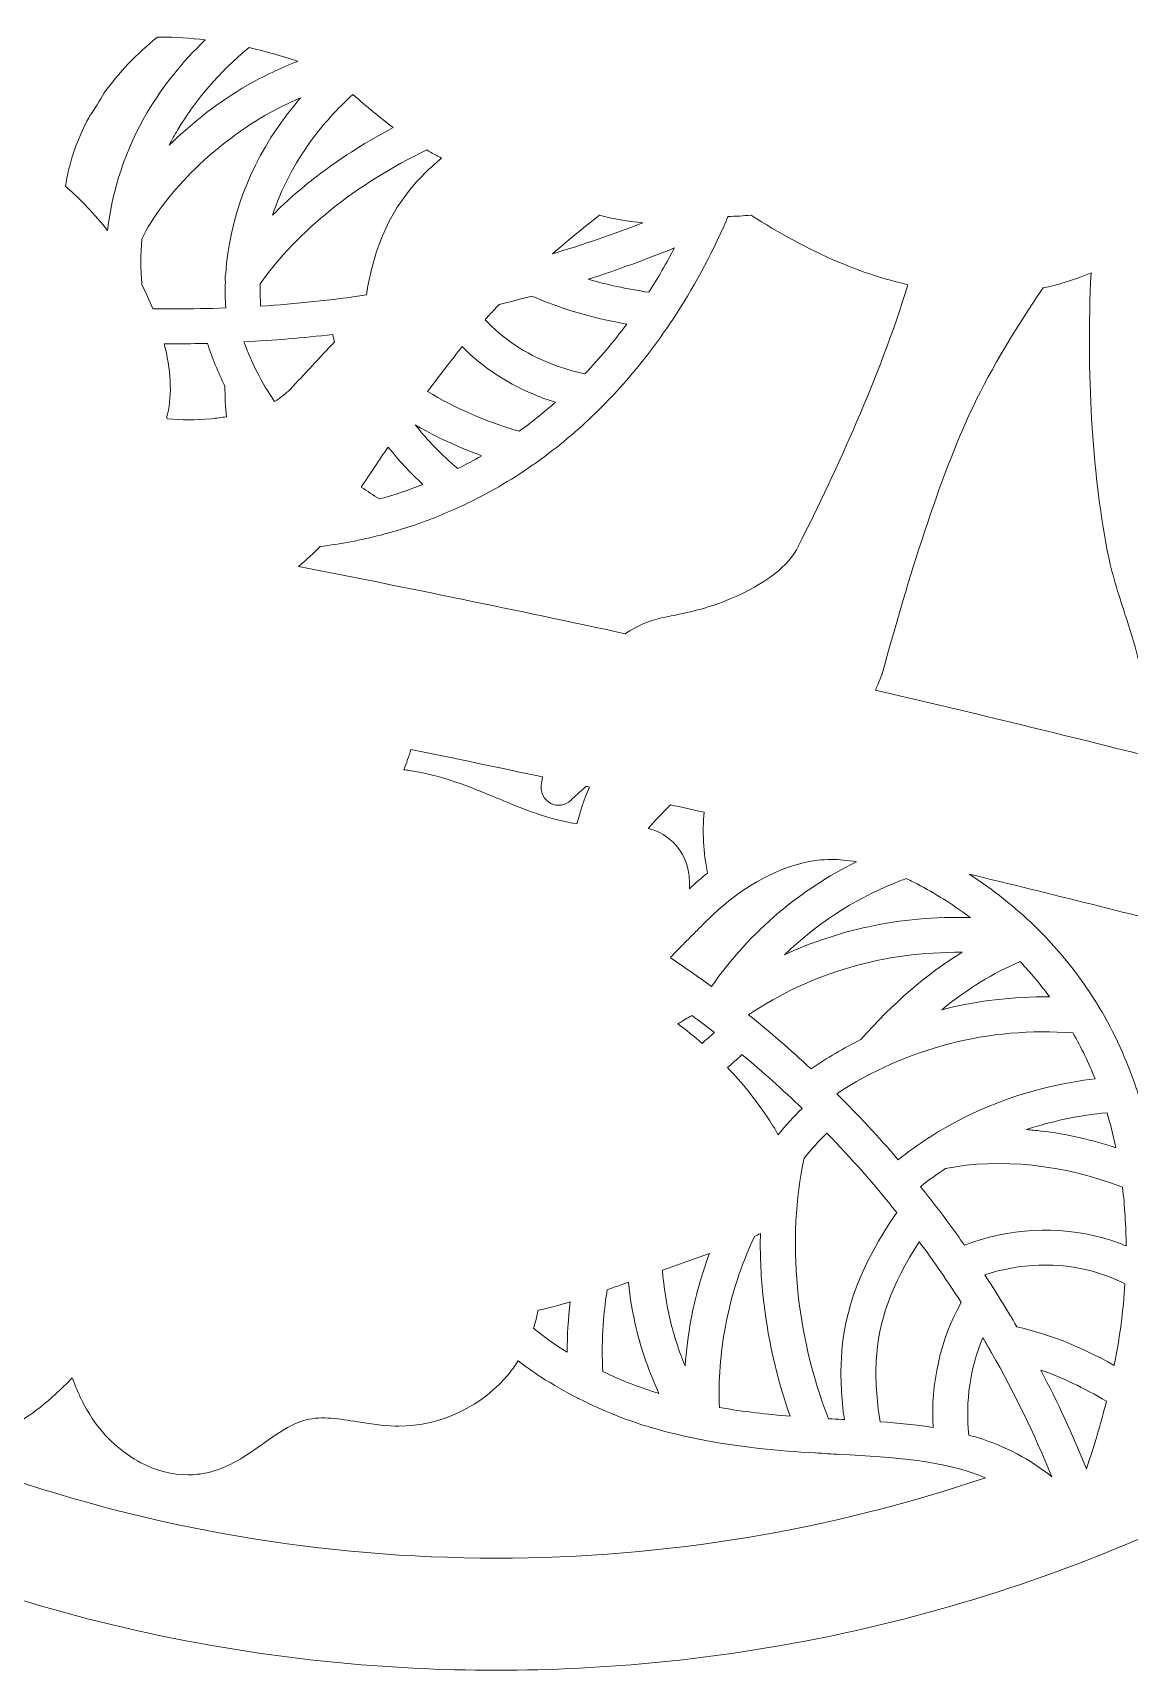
# Model space of a CAD drawing. Header units: inches. Extents: x -8.5 to 16.5, y -24.5 to 7.3.
# Drawn here: x -5.994 to -3.644, y -24.5 to -20.99 of the extents above; entities that cross this region are included whole.
import ezdxf

# ---------------------------------------------------------------- set-up
doc = ezdxf.new("R2010")
doc.units = ezdxf.units.IN
doc.header["$MEASUREMENT"] = 0
doc.layers.add('Layer 3', color=7, linetype='Continuous')

msp = doc.modelspace()

# ---------------------------------------------------------------- linework, layer by layer
at = {"layer": 'Layer 3', "lineweight": 0}
for points, knots in [([(-1.5, -21), (-1.5, -20.7626), (-1.5239, -20.5253), (-1.5711, -20.2947), (-1.6171, -20.0699), (-1.6857, -19.8489), (-1.7751, -19.6376), (-1.8218, -19.5272), (-1.8744, -19.4189), (-1.9324, -19.3135), (-1.9298, -19.3047), (-1.9274, -19.2958), (-1.9253, -19.2869), (-1.9223, -19.2747), (-1.9257, -19.2618), (-1.9342, -19.2526), (-1.9428, -19.2434), (-1.9553, -19.2391), (-1.9677, -19.2411), (-1.9695, -19.2414), (-1.9712, -19.2417), (-1.973, -19.2419), (-2.0122, -19.1745), (-2.0537, -19.1084), (-2.0973, -19.0438), (-2.0912, -19.0057), (-2.0899, -18.9671), (-2.0936, -18.9293), (-2.0946, -18.9194), (-2.1001, -18.9016), (-2.1259, -18.8937), (-2.131, -18.8921), (-2.1376, -18.8907), (-2.146, -18.8892), (-2.1585, -18.8871), (-2.1759, -18.8848), (-2.1976, -18.8826), (-2.2031, -18.882), (-2.2087, -18.8814), (-2.2142, -18.8809), (-2.3097, -18.7556), (-2.4138, -18.6364), (-2.5251, -18.5251), (-2.6563, -18.3939), (-2.7984, -18.2728), (-2.9487, -18.1639), (-2.9186, -18.0912), (-2.9001, -18.0139), (-2.8951, -17.9351), (-2.8937, -17.9131), (-2.8895, -17.8461), (-2.9355, -17.8078), (-2.9716, -17.7778), (-3.0198, -17.7808), (-3.0529, -17.7856), (-3.1282, -17.7967), (-3.2013, -17.8215), (-3.2701, -17.8592), (-3.2987, -17.8749), (-3.3258, -17.8924), (-3.3516, -17.9118), (-3.3801, -17.8965), (-3.4089, -17.8816), (-3.4379, -17.8671), (-3.4616, -17.8144), (-3.4887, -17.764), (-3.5144, -17.7163), (-3.5376, -17.6731), (-3.586, -17.5831), (-3.6735, -17.5726), (-3.7375, -17.5649), (-3.7997, -17.6005), (-3.8584, -17.6786), (-3.8608, -17.6817), (-3.8632, -17.6849), (-3.8655, -17.688), (-4.0059, -17.64), (-4.1495, -17.6008), (-4.2947, -17.5711), (-4.5253, -17.5239), (-4.7626, -17.5), (-5, -17.5), (-5.2374, -17.5), (-5.4747, -17.5239), (-5.7053, -17.5711), (-5.7361, -17.5774), (-5.7667, -17.5841), (-5.7973, -17.5913), (-5.8108, -17.5933), (-5.8242, -17.5965), (-5.8375, -17.6009), (-5.8891, -17.6136), (-5.9404, -17.6274), (-5.9914, -17.6425), (-5.9921, -17.6417), (-5.9928, -17.641), (-5.9935, -17.6403), (-6.0027, -17.6311), (-6.0161, -17.6273), (-6.0287, -17.6304), (-6.0726, -17.6409), (-6.113, -17.6619), (-6.1495, -17.6932), (-6.2214, -17.7182), (-6.2924, -17.7455), (-6.3624, -17.7751), (-6.5698, -17.8628), (-6.7698, -17.9714), (-6.9569, -18.0978), (-7.1422, -18.223), (-7.3165, -18.3668), (-7.4749, -18.5251), (-7.6332, -18.6835), (-7.777, -18.8578), (-7.9022, -19.0431), (-8.0286, -19.2302), (-8.1372, -19.4302), (-8.2249, -19.6376), (-8.3143, -19.8489), (-8.3829, -20.0699), (-8.4289, -20.2947), (-8.4761, -20.5253), (-8.5, -20.7626), (-8.5, -21), (-8.5, -21.2374), (-8.4761, -21.4747), (-8.4289, -21.7053), (-8.3829, -21.9301), (-8.3143, -22.1511), (-8.2249, -22.3624), (-8.2081, -22.4023), (-8.1904, -22.4419), (-8.172, -22.4812), (-8.1744, -22.4943), (-8.175, -22.5074), (-8.1739, -22.5205), (-8.1708, -22.5579), (-8.1534, -22.5888), (-8.1248, -22.6075), (-8.1183, -22.6117), (-8.1115, -22.6152), (-8.1043, -22.618), (-8.0434, -22.7346), (-7.9758, -22.848), (-7.9022, -22.9569), (-7.7901, -23.1229), (-7.663, -23.2801), (-7.5239, -23.4249), (-7.5185, -23.5009), (-7.508, -23.579), (-7.4924, -23.6589), (-7.4898, -23.672), (-7.4805, -23.6827), (-7.4678, -23.6871), (-7.4639, -23.6885), (-7.4597, -23.6892), (-7.4556, -23.6892), (-7.4468, -23.6892), (-7.438, -23.686), (-7.4311, -23.68), (-7.3982, -23.6515), (-7.3648, -23.629), (-7.3297, -23.612), (-7.212, -23.717), (-7.0872, -23.8142), (-6.9569, -23.9022), (-6.7698, -24.0286), (-6.5698, -24.1372), (-6.3624, -24.2249), (-6.1511, -24.3143), (-5.9301, -24.3829), (-5.7053, -24.4289), (-5.4747, -24.4761), (-5.2374, -24.5), (-5, -24.5), (-4.7626, -24.5), (-4.5253, -24.4761), (-4.2947, -24.4289), (-4.0699, -24.3829), (-3.8489, -24.3143), (-3.6376, -24.2249), (-3.4302, -24.1372), (-3.2302, -24.0286), (-3.0431, -23.9022), (-2.914, -23.815), (-2.7904, -23.7189), (-2.6737, -23.615), (-2.5492, -23.5467), (-2.4425, -23.4645), (-2.3571, -23.3702), (-2.3307, -23.3411), (-2.3066, -23.311), (-2.2845, -23.2799), (-2.2844, -23.2797), (-2.2842, -23.2794), (-2.284, -23.2791), (-2.2465, -23.2261), (-2.2153, -23.1703), (-2.1907, -23.1121), (-2.1906, -23.1118), (-2.1905, -23.1115), (-2.1904, -23.1112), (-2.1834, -23.0948), (-2.177, -23.0781), (-2.1711, -23.0612), (-2.146, -23.0269), (-2.1215, -22.9921), (-2.0978, -22.9569), (-1.9714, -22.7698), (-1.8628, -22.5698), (-1.7751, -22.3624), (-1.7662, -22.3414), (-1.7576, -22.3204), (-1.7491, -22.2992), (-1.7485, -22.299), (-1.7478, -22.2987), (-1.7472, -22.2985), (-1.7197, -22.2869), (-1.698, -22.2641), (-1.686, -22.2343), (-1.6724, -22.2003), (-1.672, -22.1601), (-1.6848, -22.1251), (-1.6382, -21.9877), (-1.6001, -21.8472), (-1.5711, -21.7053), (-1.5239, -21.4747), (-1.5, -21.2374), (-1.5, -21)], [0, 0, 0, 0, 1, 1, 1, 2, 2, 2, 3, 3, 3, 4, 4, 4, 5, 5, 5, 6, 6, 6, 7, 7, 7, 8, 8, 8, 9, 9, 9, 10, 10, 10, 11, 11, 11, 12, 12, 12, 13, 13, 13, 14, 14, 14, 15, 15, 15, 16, 16, 16, 17, 17, 17, 18, 18, 18, 19, 19, 19, 20, 20, 20, 21, 21, 21, 22, 22, 22, 23, 23, 23, 24, 24, 24, 25, 25, 25, 26, 26, 26, 27, 27, 27, 28, 28, 28, 29, 29, 29, 30, 30, 30, 31, 31, 31, 32, 32, 32, 33, 33, 33, 34, 34, 34, 35, 35, 35, 36, 36, 36, 37, 37, 37, 38, 38, 38, 39, 39, 39, 40, 40, 40, 41, 41, 41, 42, 42, 42, 43, 43, 43, 44, 44, 44, 45, 45, 45, 46, 46, 46, 47, 47, 47, 48, 48, 48, 49, 49, 49, 50, 50, 50, 51, 51, 51, 52, 52, 52, 53, 53, 53, 54, 54, 54, 55, 55, 55, 56, 56, 56, 57, 57, 57, 58, 58, 58, 59, 59, 59, 60, 60, 60, 61, 61, 61, 62, 62, 62, 63, 63, 63, 64, 64, 64, 65, 65, 65, 66, 66, 66, 67, 67, 67, 68, 68, 68, 69, 69, 69, 70, 70, 70, 71, 71, 71, 72, 72, 72, 73, 73, 73, 74, 74, 74, 75, 75, 75, 76, 76, 76, 76]), ([(-5.7262, -20.9992), (-5.7244, -20.9992), (-5.7227, -20.9991), (-5.7209, -20.9991), (-5.6876, -20.9991), (-5.655, -21.0015), (-5.6241, -21.0053), (-5.6735, -21.0528), (-5.7151, -21.1049), (-5.7481, -21.1609), (-5.7947, -21.2399), (-5.8234, -21.3262), (-5.8332, -21.4139), (-5.8602, -21.3796), (-5.8906, -21.3476), (-5.9236, -21.3188), (-5.9161, -21.2721), (-5.9014, -21.2262), (-5.8792, -21.1827), (-5.8769, -21.1779), (-5.8744, -21.1732), (-5.8718, -21.1686), (-5.8608, -21.1528), (-5.8504, -21.1363), (-5.8405, -21.1189), (-5.8096, -21.0755), (-5.7709, -21.0349), (-5.7262, -20.9992)], [0, 0, 0, 0, 1, 1, 1, 2, 2, 2, 3, 3, 3, 4, 4, 4, 5, 5, 5, 6, 6, 6, 7, 7, 7, 8, 8, 8, 9, 9, 9, 9]), ([(-5.5333, -21.1024), (-5.5934, -21.137), (-5.6513, -21.1818), (-5.7009, -21.2307), (-5.6955, -21.22), (-5.6897, -21.2095), (-5.6835, -21.199), (-5.6451, -21.1338), (-5.5935, -21.0742), (-5.53, -21.0218), (-5.4854, -21.0318), (-5.4489, -21.0431), (-5.4253, -21.0512), (-5.4631, -21.0657), (-5.4992, -21.0828), (-5.5333, -21.1024)], [0, 0, 0, 0, 1, 1, 1, 2, 2, 2, 3, 3, 3, 4, 4, 4, 5, 5, 5, 5]), ([(-5.4572, -21.1767), (-5.5303, -21.2765), (-5.5723, -21.3906), (-5.5799, -21.5065), (-5.5816, -21.5123), (-5.5819, -21.5184), (-5.5808, -21.5242), (-5.5814, -21.5427), (-5.5812, -21.5612), (-5.5801, -21.5797), (-5.6165, -21.5811), (-5.653, -21.5819), (-5.6895, -21.5819), (-5.7052, -21.5819), (-5.7209, -21.5817), (-5.7365, -21.5815), (-5.7435, -21.5638), (-5.7513, -21.5463), (-5.7599, -21.5292), (-5.7628, -21.497), (-5.7628, -21.4646), (-5.7598, -21.4324), (-5.7162, -21.3404), (-5.6088, -21.2323), (-5.496, -21.1674), (-5.4716, -21.1534), (-5.4461, -21.1408), (-5.4196, -21.1297), (-5.4329, -21.145), (-5.4455, -21.1606), (-5.4572, -21.1767)], [0, 0, 0, 0, 1, 1, 1, 2, 2, 2, 3, 3, 3, 4, 4, 4, 5, 5, 5, 6, 6, 6, 7, 7, 7, 8, 8, 8, 9, 9, 9, 10, 10, 10, 10]), ([(-5.3074, -21.1223), (-5.2783, -21.1481), (-5.2494, -21.1719), (-5.2208, -21.1932), (-5.276, -21.2221), (-5.328, -21.2548), (-5.3761, -21.2911), (-5.4139, -21.3195), (-5.4483, -21.3494), (-5.4795, -21.3807), (-5.4611, -21.3248), (-5.4333, -21.2709), (-5.3968, -21.221), (-5.3712, -21.1861), (-5.3412, -21.153), (-5.3074, -21.1223)], [0, 0, 0, 0, 1, 1, 1, 2, 2, 2, 3, 3, 3, 4, 4, 4, 5, 5, 5, 5]), ([(-5.1592, -21.2972), (-5.224, -21.3634), (-5.2623, -21.445), (-5.2785, -21.552), (-5.3535, -21.563), (-5.4292, -21.571), (-5.5052, -21.5759), (-5.5062, -21.5599), (-5.5064, -21.544), (-5.5059, -21.528), (-5.427, -21.4153), (-5.2999, -21.3135), (-5.1492, -21.2412), (-5.1385, -21.2475), (-5.1279, -21.2533), (-5.1174, -21.2587), (-5.1327, -21.2714), (-5.1465, -21.2841), (-5.1592, -21.2972)], [0, 0, 0, 0, 1, 1, 1, 2, 2, 2, 3, 3, 3, 4, 4, 4, 5, 5, 5, 6, 6, 6, 6]), ([(-5.4239, -22.1341), (-5.4065, -22.1192), (-5.3909, -22.1049), (-5.3779, -22.0912), (-5.3337, -22.0858), (-5.2902, -22.0776), (-5.2476, -22.0666), (-5.2463, -22.0664), (-5.2451, -22.0661), (-5.244, -22.0657), (-5.2224, -22.06), (-5.201, -22.0537), (-5.1799, -22.0467), (-5.1435, -22.0345), (-5.1079, -22.0202), (-5.0731, -22.0039), (-5.072, -22.0034), (-5.0709, -22.0029), (-5.0699, -22.0024), (-5.019, -21.9783), (-4.9699, -21.9498), (-4.9229, -21.9171), (-4.9219, -21.9165), (-4.9209, -21.9158), (-4.9199, -21.915), (-4.912, -21.9095), (-4.9041, -21.9038), (-4.8963, -21.898), (-4.8527, -21.8656), (-4.8112, -21.8294), (-4.7721, -21.7899), (-4.7705, -21.7885), (-4.7689, -21.787), (-4.7676, -21.7853), (-4.7161, -21.7327), (-4.6687, -21.6742), (-4.626, -21.6106), (-4.6244, -21.6087), (-4.623, -21.6066), (-4.6219, -21.6044), (-4.5787, -21.5392), (-4.5405, -21.4688), (-4.5077, -21.3938), (-4.5077, -21.3938), (-4.5077, -21.3938), (-4.5077, -21.3937), (-4.5072, -21.3928), (-4.5069, -21.3919), (-4.5065, -21.391), (-4.5055, -21.3886), (-4.5045, -21.3863), (-4.5035, -21.384), (-4.487, -21.3833), (-4.4706, -21.3823), (-4.4542, -21.381), (-4.395, -21.4188), (-4.3332, -21.453), (-4.2678, -21.4809), (-4.2179, -21.5022), (-4.1677, -21.5185), (-4.1178, -21.5299), (-4.1813, -21.7344), (-4.2677, -21.9196), (-4.3522, -22.09), (-4.3738, -22.1336), (-4.4218, -22.1707), (-4.4988, -22.2035), (-4.5441, -22.2227), (-4.578, -22.2299), (-4.625, -22.2399), (-4.6317, -22.2413), (-4.6386, -22.2428), (-4.6458, -22.2444), (-4.673, -22.2503), (-4.6992, -22.2616), (-4.7241, -22.2781), (-4.9571, -22.2276), (-5.1906, -22.1795), (-5.4239, -22.1341)], [0, 0, 0, 0, 1, 1, 1, 2, 2, 2, 3, 3, 3, 4, 4, 4, 5, 5, 5, 6, 6, 6, 7, 7, 7, 8, 8, 8, 9, 9, 9, 10, 10, 10, 11, 11, 11, 12, 12, 12, 13, 13, 13, 14, 14, 14, 15, 15, 15, 16, 16, 16, 17, 17, 17, 18, 18, 18, 19, 19, 19, 20, 20, 20, 21, 21, 21, 22, 22, 22, 23, 23, 23, 24, 24, 24, 25, 25, 25, 26, 26, 26, 26]), ([(-4.8796, -21.4638), (-4.8489, -21.4371), (-4.8156, -21.4097), (-4.7791, -21.381), (-4.7496, -21.3888), (-4.7186, -21.3944), (-4.6858, -21.3972), (-4.7492, -21.4218), (-4.8139, -21.444), (-4.8796, -21.4638)], [0, 0, 0, 0, 1, 1, 1, 2, 2, 2, 3, 3, 3, 3]), ([(-4.6182, -21.451), (-4.6355, -21.484), (-4.6539, -21.5158), (-4.6735, -21.5463), (-4.721, -21.539), (-4.7641, -21.5298), (-4.8035, -21.5184), (-4.7405, -21.4981), (-4.6787, -21.4756), (-4.6182, -21.451)], [0, 0, 0, 0, 1, 1, 1, 2, 2, 2, 3, 3, 3, 3]), ([(-3.828, -21.5367), (-3.7974, -21.5304), (-3.7678, -21.5216), (-3.7393, -21.5104), (-3.7346, -21.5086), (-3.73, -21.5067), (-3.7254, -21.5047), (-3.7355, -21.724), (-3.7238, -21.9237), (-3.6905, -22.0998), (-3.6814, -22.1481), (-3.6668, -22.1927), (-3.6527, -22.2359), (-3.6422, -22.2679), (-3.6323, -22.2982), (-3.6249, -22.3288), (-3.6121, -22.3819), (-3.609, -22.4379), (-3.6056, -22.4972), (-3.6048, -22.5115), (-3.604, -22.526), (-3.603, -22.5407), (-3.7972, -22.4917), (-3.9922, -22.4444), (-4.1877, -22.3988), (-4.1802, -22.3835), (-4.1745, -22.3694), (-4.1711, -22.3568), (-4.126, -22.1916), (-4.0573, -21.962), (-3.9856, -21.8071), (-3.947, -21.7237), (-3.8968, -21.6375), (-3.828, -21.5367)], [0, 0, 0, 0, 1, 1, 1, 2, 2, 2, 3, 3, 3, 4, 4, 4, 5, 5, 5, 6, 6, 6, 7, 7, 7, 8, 8, 8, 9, 9, 9, 10, 10, 10, 11, 11, 11, 11]), ([(-4.7205, -21.6145), (-4.7486, -21.6523), (-4.7785, -21.6878), (-4.81, -21.7209), (-4.8349, -21.7157), (-4.8589, -21.7087), (-4.8817, -21.6998), (-4.9376, -21.6781), (-4.987, -21.6451), (-5.0243, -21.6052), (-5.0223, -21.6029), (-5.0202, -21.6006), (-5.0182, -21.5983), (-5.0104, -21.5897), (-5.0023, -21.5811), (-4.9941, -21.5724), (-4.9706, -21.5666), (-4.9472, -21.5606), (-4.9239, -21.5542), (-4.8655, -21.5805), (-4.7984, -21.6003), (-4.7205, -21.6145)], [0, 0, 0, 0, 1, 1, 1, 2, 2, 2, 3, 3, 3, 4, 4, 4, 5, 5, 5, 6, 6, 6, 7, 7, 7, 7]), ([(-5.7097, -21.6657), (-5.7105, -21.6627), (-5.7113, -21.6596), (-5.7121, -21.6566), (-5.7054, -21.6566), (-5.6988, -21.6567), (-5.6922, -21.6567), (-5.6678, -21.6567), (-5.6434, -21.6563), (-5.6189, -21.6557), (-5.6092, -21.6868), (-5.5968, -21.7173), (-5.5818, -21.747), (-5.5817, -21.7696), (-5.5806, -21.7916), (-5.5786, -21.8131), (-5.5889, -21.8147), (-5.5996, -21.8161), (-5.6108, -21.8172), (-5.6462, -21.8208), (-5.6738, -21.82), (-5.7048, -21.8176), (-5.7054, -21.8168), (-5.706, -21.816), (-5.7066, -21.8153), (-5.6952, -21.7731), (-5.696, -21.7223), (-5.7097, -21.6657)], [0, 0, 0, 0, 1, 1, 1, 2, 2, 2, 3, 3, 3, 4, 4, 4, 5, 5, 5, 6, 6, 6, 7, 7, 7, 8, 8, 8, 9, 9, 9, 9]), ([(-5.3507, -21.6366), (-5.3496, -21.6419), (-5.3483, -21.6472), (-5.3469, -21.6525), (-5.3788, -21.6873), (-5.4107, -21.7212), (-5.4422, -21.7543), (-5.4515, -21.764), (-5.4626, -21.7726), (-5.4755, -21.7801), (-5.5031, -21.7395), (-5.5252, -21.6968), (-5.5409, -21.6527), (-5.4776, -21.6494), (-5.4141, -21.644), (-5.3507, -21.6366)], [0, 0, 0, 0, 1, 1, 1, 2, 2, 2, 3, 3, 3, 4, 4, 4, 5, 5, 5, 5]), ([(-5.1472, -21.7589), (-5.1224, -21.7253), (-5.0975, -21.6929), (-5.073, -21.6627), (-5.0287, -21.7079), (-4.9721, -21.7452), (-4.9088, -21.7697), (-4.8973, -21.7742), (-4.8855, -21.7783), (-4.8734, -21.7819), (-4.8985, -21.8041), (-4.9244, -21.8248), (-4.951, -21.8441), (-5.0225, -21.8233), (-5.0894, -21.794), (-5.1472, -21.7589)], [0, 0, 0, 0, 1, 1, 1, 2, 2, 2, 3, 3, 3, 4, 4, 4, 5, 5, 5, 5]), ([(-5.1741, -21.8302), (-5.1692, -21.8331), (-5.1642, -21.8359), (-5.1592, -21.8387), (-5.1191, -21.861), (-5.0764, -21.8804), (-5.0316, -21.8966), (-5.0484, -21.9064), (-5.0654, -21.9156), (-5.0827, -21.9243), (-5.1171, -21.8951), (-5.1477, -21.8635), (-5.1741, -21.8302)], [0, 0, 0, 0, 1, 1, 1, 2, 2, 2, 3, 3, 3, 4, 4, 4, 4]), ([(-5.1577, -21.958), (-5.1879, -21.97), (-5.2187, -21.9804), (-5.2502, -21.9892), (-5.2636, -21.9811), (-5.2768, -21.9726), (-5.2896, -21.9638), (-5.2711, -21.9359), (-5.2518, -21.907), (-5.2319, -21.878), (-5.2097, -21.9059), (-5.1849, -21.9327), (-5.1577, -21.958)], [0, 0, 0, 0, 1, 1, 1, 2, 2, 2, 3, 3, 3, 4, 4, 4, 4]), ([(-4.9784, -22.6388), (-4.9847, -22.6362), (-4.9909, -22.6336), (-4.9972, -22.631), (-5.0571, -22.6063), (-5.119, -22.5807), (-5.1862, -22.5713), (-5.1904, -22.5707), (-5.1945, -22.5702), (-5.1986, -22.5698), (-5.1924, -22.5552), (-5.1873, -22.5407), (-5.1831, -22.5261), (-5.089, -22.5454), (-4.995, -22.565), (-4.9009, -22.5851), (-4.902, -22.5913), (-4.9029, -22.5974), (-4.9037, -22.6035), (-4.9058, -22.6193), (-4.8976, -22.6346), (-4.8834, -22.6418), (-4.8692, -22.649), (-4.852, -22.6464), (-4.8405, -22.6353), (-4.8326, -22.6276), (-4.8214, -22.6173), (-4.8078, -22.6051), (-4.8054, -22.6056), (-4.803, -22.6061), (-4.8006, -22.6067), (-4.8121, -22.6343), (-4.8208, -22.6608), (-4.8272, -22.6854), (-4.879, -22.6782), (-4.93, -22.6586), (-4.9784, -22.6388)], [0, 0, 0, 0, 1, 1, 1, 2, 2, 2, 3, 3, 3, 4, 4, 4, 5, 5, 5, 6, 6, 6, 7, 7, 7, 8, 8, 8, 9, 9, 9, 10, 10, 10, 11, 11, 11, 12, 12, 12, 12]), ([(-4.6748, -22.6953), (-4.6598, -22.679), (-4.6436, -22.662), (-4.6269, -22.6447), (-4.6027, -22.6501), (-4.5785, -22.6555), (-4.5543, -22.6609), (-4.5588, -22.7027), (-4.5565, -22.7458), (-4.5473, -22.7912), (-4.5605, -22.8017), (-4.5734, -22.8129), (-4.5857, -22.8247), (-4.5845, -22.7868), (-4.5941, -22.7558), (-4.6147, -22.7321), (-4.6317, -22.7125), (-4.6526, -22.7014), (-4.6748, -22.6953)], [0, 0, 0, 0, 1, 1, 1, 2, 2, 2, 3, 3, 3, 4, 4, 4, 5, 5, 5, 6, 6, 6, 6]), ([(-4.5389, -23.0343), (-4.5678, -23.0132), (-4.5971, -22.9927), (-4.6269, -22.9729), (-4.6266, -22.9722), (-4.6263, -22.9715), (-4.626, -22.9708), (-4.6173, -22.9621), (-4.6086, -22.9532), (-4.5996, -22.9441), (-4.5799, -22.9241), (-4.5595, -22.9033), (-4.5358, -22.8805), (-4.4776, -22.8248), (-4.4079, -22.785), (-4.3393, -22.7686), (-4.3212, -22.7643), (-4.3021, -22.7621), (-4.2824, -22.7621), (-4.2649, -22.7621), (-4.2468, -22.7638), (-4.2282, -22.7672), (-4.2877, -22.7965), (-4.3434, -22.8329), (-4.3944, -22.8758), (-4.4495, -22.9223), (-4.498, -22.9755), (-4.5389, -23.0343)], [0, 0, 0, 0, 1, 1, 1, 2, 2, 2, 3, 3, 3, 4, 4, 4, 5, 5, 5, 6, 6, 6, 7, 7, 7, 8, 8, 8, 9, 9, 9, 9]), ([(-4.2024, -22.9062), (-4.2643, -22.9195), (-4.3245, -22.9396), (-4.3825, -22.9663), (-4.315, -22.9015), (-4.2353, -22.849), (-4.1484, -22.8134), (-4.1395, -22.8097), (-4.1305, -22.8062), (-4.1213, -22.8029), (-4.1112, -22.8077), (-4.1009, -22.8129), (-4.0906, -22.8185), (-4.0526, -22.8391), (-4.0171, -22.8618), (-3.9839, -22.8865), (-4.0597, -22.8847), (-4.1328, -22.8912), (-4.2024, -22.9062)], [0, 0, 0, 0, 1, 1, 1, 2, 2, 2, 3, 3, 3, 4, 4, 4, 5, 5, 5, 6, 6, 6, 6]), ([(-3.146, -23.6814), (-3.2964, -23.7856), (-3.4561, -23.8775), (-3.6234, -23.9555), (-3.5695, -23.7454), (-3.5605, -23.5447), (-3.5979, -23.3649), (-3.6058, -23.3265), (-3.6159, -23.2892), (-3.6281, -23.2531), (-3.6282, -23.2528), (-3.6283, -23.2525), (-3.6284, -23.2522), (-3.649, -23.191), (-3.6756, -23.1332), (-3.7079, -23.0793), (-3.7083, -23.0787), (-3.7086, -23.0781), (-3.7089, -23.0776), (-3.7222, -23.0556), (-3.7363, -23.0343), (-3.7514, -23.0136), (-3.7782, -22.9771), (-3.8079, -22.9427), (-3.8404, -22.9106), (-3.8407, -22.9102), (-3.8411, -22.9098), (-3.8415, -22.9095), (-3.8423, -22.9086), (-3.8432, -22.9078), (-3.844, -22.907), (-3.8447, -22.9063), (-3.8454, -22.9056), (-3.8461, -22.9049), (-3.8883, -22.8639), (-3.9351, -22.8267), (-3.9863, -22.7934), (-3.8109, -22.8359), (-3.636, -22.8798), (-3.4619, -22.9249), (-3.4589, -22.9319), (-3.456, -22.9388), (-3.4529, -22.9457), (-3.4528, -22.946), (-3.4526, -22.9464), (-3.4525, -22.9467), (-3.4499, -22.9526), (-3.4473, -22.9584), (-3.4446, -22.9641), (-3.4445, -22.9644), (-3.4444, -22.9647), (-3.4442, -22.965), (-3.3975, -23.0663), (-3.3425, -23.1511), (-3.2926, -23.2282), (-3.1933, -23.3814), (-3.1131, -23.5051), (-3.146, -23.6814)], [0, 0, 0, 0, 1, 1, 1, 2, 2, 2, 3, 3, 3, 4, 4, 4, 5, 5, 5, 6, 6, 6, 7, 7, 7, 8, 8, 8, 9, 9, 9, 10, 10, 10, 11, 11, 11, 12, 12, 12, 13, 13, 13, 14, 14, 14, 15, 15, 15, 16, 16, 16, 17, 17, 17, 18, 18, 18, 19, 19, 19, 19]), ([(-4.0018, -22.961), (-4.0775, -23.0076), (-4.15, -23.0702), (-4.2185, -23.148), (-4.2557, -23.1664), (-4.2914, -23.1875), (-4.3253, -23.2111), (-4.3688, -23.1705), (-4.4137, -23.1318), (-4.4599, -23.0948), (-4.3215, -23.0038), (-4.1704, -22.9596), (-4.0018, -22.961)], [0, 0, 0, 0, 1, 1, 1, 2, 2, 2, 3, 3, 3, 4, 4, 4, 4]), ([(-4.0455, -23.0841), (-3.9912, -23.0398), (-3.9351, -23.0053), (-3.8776, -22.9807), (-3.8548, -23.0048), (-3.8337, -23.0301), (-3.8142, -23.0566), (-3.8923, -23.0555), (-3.9703, -23.0649), (-4.0455, -23.0841)], [0, 0, 0, 0, 1, 1, 1, 2, 2, 2, 3, 3, 3, 3]), ([(-4.5586, -23.1562), (-4.5755, -23.1416), (-4.593, -23.1276), (-4.611, -23.1144), (-4.601, -23.1082), (-4.5909, -23.1023), (-4.5806, -23.0967), (-4.5644, -23.1086), (-4.5483, -23.1207), (-4.5324, -23.133), (-4.5413, -23.1406), (-4.55, -23.1483), (-4.5586, -23.1562)], [0, 0, 0, 0, 1, 1, 1, 2, 2, 2, 3, 3, 3, 4, 4, 4, 4]), ([(-4.0719, -23.3577), (-4.0725, -23.358), (-4.0731, -23.3584), (-4.0736, -23.3588), (-4.0962, -23.3733), (-4.118, -23.389), (-4.1389, -23.4058), (-4.1809, -23.3566), (-4.2247, -23.3094), (-4.2702, -23.2642), (-4.1242, -23.1668), (-3.9427, -23.1199), (-3.7642, -23.1338), (-3.7463, -23.1654), (-3.7305, -23.1982), (-3.7167, -23.2323), (-3.8447, -23.2469), (-3.9668, -23.2902), (-4.0719, -23.3577)], [0, 0, 0, 0, 1, 1, 1, 2, 2, 2, 3, 3, 3, 4, 4, 4, 5, 5, 5, 6, 6, 6, 6]), ([(-4.3962, -23.3522), (-4.4036, -23.3382), (-4.4118, -23.3252), (-4.4198, -23.3134), (-4.4449, -23.2759), (-4.4733, -23.2407), (-4.5043, -23.2081), (-4.4964, -23.2009), (-4.4883, -23.1938), (-4.4801, -23.1868), (-4.4776, -23.1848), (-4.4756, -23.1825), (-4.4738, -23.18), (-4.4294, -23.2169), (-4.3864, -23.2554), (-4.3449, -23.2955), (-4.3628, -23.3136), (-4.3799, -23.3325), (-4.3962, -23.3522)], [0, 0, 0, 0, 1, 1, 1, 2, 2, 2, 3, 3, 3, 4, 4, 4, 5, 5, 5, 6, 6, 6, 6]), ([(-3.6912, -23.305), (-3.6838, -23.3294), (-3.6774, -23.3544), (-3.6721, -23.3799), (-3.7245, -23.3626), (-3.7781, -23.3506), (-3.8323, -23.3441), (-3.8428, -23.3428), (-3.8533, -23.3418), (-3.8637, -23.3409), (-3.8083, -23.3226), (-3.7504, -23.3105), (-3.6912, -23.305)], [0, 0, 0, 0, 1, 1, 1, 2, 2, 2, 3, 3, 3, 4, 4, 4, 4]), ([(-4.2541, -23.9627), (-4.2559, -23.9626), (-4.2577, -23.9625), (-4.2595, -23.9624), (-4.269, -23.9619), (-4.2787, -23.9613), (-4.2884, -23.9608), (-4.3586, -23.7786), (-4.3775, -23.577), (-4.3405, -23.4024), (-4.3251, -23.3837), (-4.3089, -23.3657), (-4.2918, -23.3484), (-4.2391, -23.4028), (-4.1889, -23.4597), (-4.1417, -23.519), (-4.2185, -23.6299), (-4.2554, -23.7276), (-4.2606, -23.8329), (-4.2627, -23.8732), (-4.2606, -23.9153), (-4.2541, -23.9627)], [0, 0, 0, 0, 1, 1, 1, 2, 2, 2, 3, 3, 3, 4, 4, 4, 5, 5, 5, 6, 6, 6, 7, 7, 7, 7]), ([(-3.6999, -23.5733), (-3.7964, -23.5463), (-3.9032, -23.5521), (-3.9966, -23.5888), (-4.0187, -23.5574), (-4.0415, -23.5266), (-4.0652, -23.4961), (-4.0652, -23.496), (-4.0653, -23.4959), (-4.0654, -23.4958), (-4.0711, -23.4885), (-4.0768, -23.4812), (-4.0826, -23.4739), (-4.0854, -23.4704), (-4.0882, -23.4669), (-4.091, -23.4635), (-4.0738, -23.4497), (-4.056, -23.4368), (-4.0375, -23.4246), (-3.9206, -23.4013), (-3.7839, -23.4158), (-3.658, -23.4646), (-3.6531, -23.5054), (-3.6505, -23.5474), (-3.6503, -23.5904), (-3.6665, -23.5837), (-3.6831, -23.578), (-3.6999, -23.5733)], [0, 0, 0, 0, 1, 1, 1, 2, 2, 2, 3, 3, 3, 4, 4, 4, 5, 5, 5, 6, 6, 6, 7, 7, 7, 8, 8, 8, 9, 9, 9, 9]), ([(-5, -24.2596), (-5.7487, -24.2596), (-6.4385, -24.0072), (-6.9888, -23.5828), (-6.965, -23.586), (-6.9406, -23.5897), (-6.9159, -23.5934), (-6.8989, -23.5959), (-6.8816, -23.5985), (-6.8638, -23.6011), (-6.8636, -23.6011), (-6.8633, -23.6012), (-6.863, -23.6012), (-6.7877, -23.6121), (-6.7049, -23.622), (-6.6157, -23.6227), (-6.6151, -23.6227), (-6.6144, -23.6227), (-6.6138, -23.6227), (-6.6134, -23.6227), (-6.6131, -23.6227), (-6.6127, -23.6227), (-6.6104, -23.6227), (-6.6082, -23.6227), (-6.6059, -23.6227), (-6.6018, -23.6227), (-6.5978, -23.6227), (-6.5937, -23.6227), (-6.5937, -23.6227), (-6.5937, -23.6227), (-6.5937, -23.6227), (-6.5936, -23.6227), (-6.5936, -23.6227), (-6.5936, -23.6227), (-6.5625, -23.6224), (-6.5315, -23.6209), (-6.5013, -23.6183), (-6.4886, -23.6172), (-6.469, -23.6151), (-6.4446, -23.6113), (-6.4199, -23.6485), (-6.4024, -23.6919), (-6.3853, -23.7341), (-6.3615, -23.7932), (-6.3369, -23.8543), (-6.2928, -23.9058), (-6.2451, -23.9617), (-6.1817, -23.9934), (-6.1198, -23.9934), (-6.1131, -23.9934), (-6.1063, -23.9931), (-6.0996, -23.9923), (-6.0359, -23.985), (-5.9856, -23.9456), (-5.9448, -23.9081), (-5.9326, -23.8968), (-5.9206, -23.8852), (-5.9088, -23.8733), (-5.8969, -23.9065), (-5.8828, -23.9349), (-5.866, -23.9604), (-5.8396, -24.0002), (-5.8025, -24.0339), (-5.7616, -24.0552), (-5.7286, -24.0724), (-5.6945, -24.0811), (-5.6609, -24.0811), (-5.6471, -24.0811), (-5.6333, -24.0796), (-5.6198, -24.0766), (-5.5726, -24.0661), (-5.5351, -24.0394), (-5.4989, -24.0136), (-5.4681, -23.9917), (-5.4391, -23.971), (-5.4074, -23.9632), (-5.3738, -23.9549), (-5.3365, -23.961), (-5.297, -23.9674), (-5.2711, -23.9717), (-5.2443, -23.976), (-5.2167, -23.9767), (-5.2144, -23.9768), (-5.2121, -23.9768), (-5.2098, -23.9768), (-5.1189, -23.9768), (-5.0281, -23.9333), (-4.9714, -23.8623), (-4.9649, -23.8541), (-4.9588, -23.8456), (-4.9532, -23.8367), (-4.9381, -23.8483), (-4.9221, -23.8597), (-4.9053, -23.8707), (-4.8781, -23.8884), (-4.851, -23.9037), (-4.8253, -23.9169), (-4.8249, -23.9171), (-4.8246, -23.9172), (-4.8242, -23.9174), (-4.7581, -23.951), (-4.7011, -23.9699), (-4.6746, -23.9778), (-4.6448, -23.9867), (-4.6155, -23.9941), (-4.5868, -24.0003), (-4.586, -24.0005), (-4.5851, -24.0007), (-4.5842, -24.0009), (-4.578, -24.0022), (-4.5719, -24.0035), (-4.5658, -24.0047), (-4.5654, -24.0048), (-4.5649, -24.0049), (-4.5645, -24.005), (-4.4765, -24.0225), (-4.394, -24.0295), (-4.3174, -24.0342), (-4.3171, -24.0342), (-4.3169, -24.0342), (-4.3167, -24.0342), (-4.2987, -24.0353), (-4.281, -24.0363), (-4.2636, -24.0372), (-4.1462, -24.0437), (-4.0432, -24.0493), (-3.9519, -24.0875), (-4.2808, -24.1991), (-4.6334, -24.2596), (-5, -24.2596)], [0, 0, 0, 0, 1, 1, 1, 2, 2, 2, 3, 3, 3, 4, 4, 4, 5, 5, 5, 6, 6, 6, 7, 7, 7, 8, 8, 8, 9, 9, 9, 10, 10, 10, 11, 11, 11, 12, 12, 12, 13, 13, 13, 14, 14, 14, 15, 15, 15, 16, 16, 16, 17, 17, 17, 18, 18, 18, 19, 19, 19, 20, 20, 20, 21, 21, 21, 22, 22, 22, 23, 23, 23, 24, 24, 24, 25, 25, 25, 26, 26, 26, 27, 27, 27, 28, 28, 28, 29, 29, 29, 30, 30, 30, 31, 31, 31, 32, 32, 32, 33, 33, 33, 34, 34, 34, 35, 35, 35, 36, 36, 36, 37, 37, 37, 38, 38, 38, 39, 39, 39, 40, 40, 40, 41, 41, 41, 42, 42, 42, 43, 43, 43, 43]), ([(-4.5092, -23.7631), (-4.4967, -23.6964), (-4.4756, -23.6317), (-4.4468, -23.5705), (-4.4425, -23.5684), (-4.4382, -23.5661), (-4.434, -23.5635), (-4.435, -23.6067), (-4.4332, -23.6505), (-4.4287, -23.695), (-4.4196, -23.7836), (-4.4, -23.8709), (-4.3703, -23.9553), (-4.4189, -23.9514), (-4.4695, -23.9459), (-4.522, -23.9367), (-4.5241, -23.8781), (-4.5198, -23.8199), (-4.5092, -23.7631)], [0, 0, 0, 0, 1, 1, 1, 2, 2, 2, 3, 3, 3, 4, 4, 4, 5, 5, 5, 6, 6, 6, 6]), ([(-4.0639, -23.9796), (-4.1008, -23.9738), (-4.1388, -23.9701), (-4.1777, -23.9673), (-4.1852, -23.9184), (-4.1878, -23.8763), (-4.1858, -23.8367), (-4.1815, -23.7523), (-4.1528, -23.6722), (-4.0936, -23.5817), (-4.0622, -23.6239), (-4.0322, -23.6673), (-4.0037, -23.7116), (-4.0484, -23.7917), (-4.0692, -23.8851), (-4.0639, -23.9796)], [0, 0, 0, 0, 1, 1, 1, 2, 2, 2, 3, 3, 3, 4, 4, 4, 5, 5, 5, 5]), ([(-4.5432, -23.6067), (-4.5604, -23.653), (-4.5738, -23.7007), (-4.5829, -23.7493), (-4.5889, -23.7818), (-4.5931, -23.8147), (-4.5954, -23.8478), (-4.6087, -23.8157), (-4.6194, -23.7827), (-4.6275, -23.749), (-4.6355, -23.7153), (-4.641, -23.6793), (-4.6442, -23.6425), (-4.6442, -23.6425), (-4.5432, -23.6067), (-4.5432, -23.6067)], [0, 0, 0, 0, 1, 1, 1, 2, 2, 2, 3, 3, 3, 4, 4, 4, 5, 5, 5, 5]), ([(-3.6755, -23.8465), (-3.7481, -23.806), (-3.817, -23.7788), (-3.8844, -23.7638), (-3.9062, -23.7262), (-3.9292, -23.6891), (-3.9532, -23.6526), (-3.8787, -23.6271), (-3.7956, -23.6243), (-3.7201, -23.6455), (-3.697, -23.652), (-3.6745, -23.6607), (-3.6527, -23.6715), (-3.6563, -23.7284), (-3.6639, -23.7868), (-3.6755, -23.8465)], [0, 0, 0, 0, 1, 1, 1, 2, 2, 2, 3, 3, 3, 4, 4, 4, 5, 5, 5, 5]), ([(-4.7625, -23.6844), (-4.7524, -23.6808), (-4.7423, -23.6773), (-4.7322, -23.6737), (-4.7322, -23.6737), (-4.7171, -23.6683), (-4.7171, -23.6683), (-4.7134, -23.702), (-4.7079, -23.735), (-4.7004, -23.7664), (-4.6889, -23.8146), (-4.6725, -23.8614), (-4.6514, -23.9065), (-4.652, -23.9063), (-4.6526, -23.9061), (-4.6532, -23.9059), (-4.6904, -23.8948), (-4.731, -23.8794), (-4.7718, -23.8599), (-4.7749, -23.8008), (-4.7718, -23.742), (-4.7625, -23.6844)], [0, 0, 0, 0, 1, 1, 1, 2, 2, 2, 3, 3, 3, 4, 4, 4, 5, 5, 5, 6, 6, 6, 7, 7, 7, 7]), ([(-4.8418, -23.7105), (-4.846, -23.7462), (-4.8481, -23.7822), (-4.8479, -23.8184), (-4.8731, -23.8028), (-4.8976, -23.7856), (-4.9204, -23.7668), (-4.9164, -23.7543), (-4.9131, -23.7414), (-4.9106, -23.7284), (-4.8874, -23.7234), (-4.8645, -23.7173), (-4.8418, -23.7105)], [0, 0, 0, 0, 1, 1, 1, 2, 2, 2, 3, 3, 3, 4, 4, 4, 4]), ([(-3.9687, -24.0014), (-3.9749, -23.9995), (-3.9812, -23.9977), (-3.9875, -23.9959), (-3.9949, -23.9235), (-3.9844, -23.8515), (-3.9573, -23.7872), (-3.9526, -23.7951), (-3.9479, -23.8031), (-3.9433, -23.8111), (-3.9421, -23.8142), (-3.9404, -23.8171), (-3.9384, -23.8198), (-3.8899, -23.9052), (-3.8467, -23.9938), (-3.8093, -24.0852), (-3.8563, -24.0475), (-3.9086, -24.0201), (-3.9687, -24.0014)], [0, 0, 0, 0, 1, 1, 1, 2, 2, 2, 3, 3, 3, 4, 4, 4, 5, 5, 5, 6, 6, 6, 6]), ([(-3.7353, -24.068), (-3.7644, -23.9959), (-3.7971, -23.9253), (-3.8332, -23.8564), (-3.788, -23.8723), (-3.7414, -23.8945), (-3.6925, -23.9232), (-3.7043, -23.9708), (-3.7185, -24.0191), (-3.7353, -24.068)], [0, 0, 0, 0, 1, 1, 1, 2, 2, 2, 3, 3, 3, 3])]:
    msp.add_open_spline(points, degree=3, knots=knots, dxfattribs=at)

doc.saveas('drawing.dxf')
